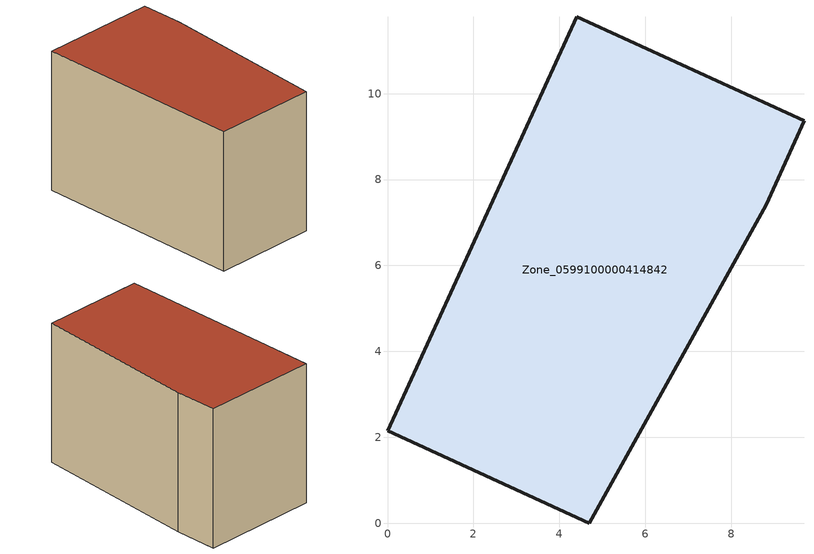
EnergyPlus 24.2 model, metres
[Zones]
Zone_0599100000414842
 floor ground (C_G): 0,2.15 4.41,11.79 9.7,9.38 8.81,7.42 4.7,0 z0.81
 wall outside (C_F): 9.7,9.38 4.41,11.79 0,2.15 4.7,0 8.81,7.42 9.7,9.38 z0.81:7.75
 roof outside (C_R): 4.41,11.79 0,2.15 4.7,0 8.81,7.42 9.7,9.38 z7.75
[BUILDING]
Pand.0599100000414842: North Axis=0; Terrain=City; Loads Convergence Tolerance Value=0.04; Temperature Convergence Tolerance Value=0.4; Solar Distribution=FullExterior; Maximum Number of Warmup Days=25; Minimum Number of Warmup Days=1
[Site:Location]
Rotterdam.The.Hague.AP_ZH_NLD Design_Conditions: Latitude=51.96; Longitude=4.45; Time Zone=1; Elevation=-4.5
[SITE:GROUNDTEMPERATURE:BUILDINGSURFACE]
18, 18, 18, 18, 18, 18, 18, 18, 18, 18, 18, 18
[MATERIAL] Thermal Absorptance=0.9; Solar Absorptance=0.7; Visible Absorptance=0.7
Name | Roughness | Thickness | Conductivity | Density | Specific Heat
G.TC.1992-2005 | MediumSmooth | 0.15 | 0.06 | 540 | 1210
F.TC.1992-2005 | Rough | 0.3 | 0.12 | 1920 | 840
R.TC.1992-2005 | MediumRough | 0.2 | 0.08 | 1500 | 1000
[CONSTRUCTION]
C_G: G.TC.1992-2005
C_F: F.TC.1992-2005
C_R: R.TC.1992-2005
[ZONE]
Zone_0599100000414842: Type=1; Multiplier=1; Ceiling Height=Autocalculate; Volume=Autocalculate; Floor Area=autocalculate; Part of Total Floor Area=Yes
[ZONEINFILTRATION:DESIGNFLOWRATE]
Infil_Zone_0599100000414842: Zone or ZoneList or Space or SpaceList=Zone_0599100000414842; Schedule=AlwaysOn; Design Flow Rate Calculation Method=Flow/Area; Flow Rate per Floor Area=0.0015; Constant Term Coefficient=1; Temperature Term Coefficient=0; Velocity Term Coefficient=0; Velocity Squared Term Coefficient=0
[HVACTEMPLATE:ZONE:IDEALLOADSAIRSYSTEM]
Zone_0599100000414842: Maximum Heating Supply Air Temperature=50; Minimum Cooling Supply Air Temperature=13; Maximum Heating Supply Air Humidity Ratio=0.0156; Minimum Cooling Supply Air Humidity Ratio=0.0077; Heating Limit=NoLimit; Cooling Limit=NoLimit; Dehumidification Control Type=ConstantSensibleHeatRatio; Cooling Sensible Heat Ratio=0.7; Dehumidification Setpoint=60; Humidification Control Type=None; Humidification Setpoint=30; Outdoor Air Method=None; Outdoor Air Flow Rate per Person=0.00944; Outdoor Air Flow Rate per Zone Floor Area=0; Outdoor Air Flow Rate per Zone=0; Demand Controlled Ventilation Type=None; Outdoor Air Economizer Type=NoEconomizer; Heat Recovery Type=None; Sensible Heat Recovery Effectiveness=0.7; Latent Heat Recovery Effectiveness=0.65
[ZONECONTROL:THERMOSTAT]
ThermostatControl_Zone_0599100000414842: Zone or ZoneList=Zone_0599100000414842; Control Type Schedule=DualSetpointControlType; Control 1=Thermostat_Zone_0599100000414842; Temperature Difference Between Cutout And Setpoint=0
[THERMOSTATSETPOINT:DUALSETPOINT]
Thermostat_Zone_0599100000414842: Heating Setpoint Temperature Schedule=HeatingSetpoint_Zone_0599100000414842; Cooling Setpoint Temperature Schedule=CoolingSetpoint_Zone_0599100000414842
[SCHEDULE:COMPACT]
HeatingSetpoint_Zone_0599100000414842: Through: 12/31, For: AllDays, Until: 24:00, 21
CoolingSetpoint_Zone_0599100000414842: Through: 12/31, For: AllDays, Until: 24:00, 24
DualSetpointControlType: Through: 12/31, For: AllDays, Until: 24:00, 4
AlwaysOn: Through: 12/31, For: AllDays, Until: 24:00, 1
